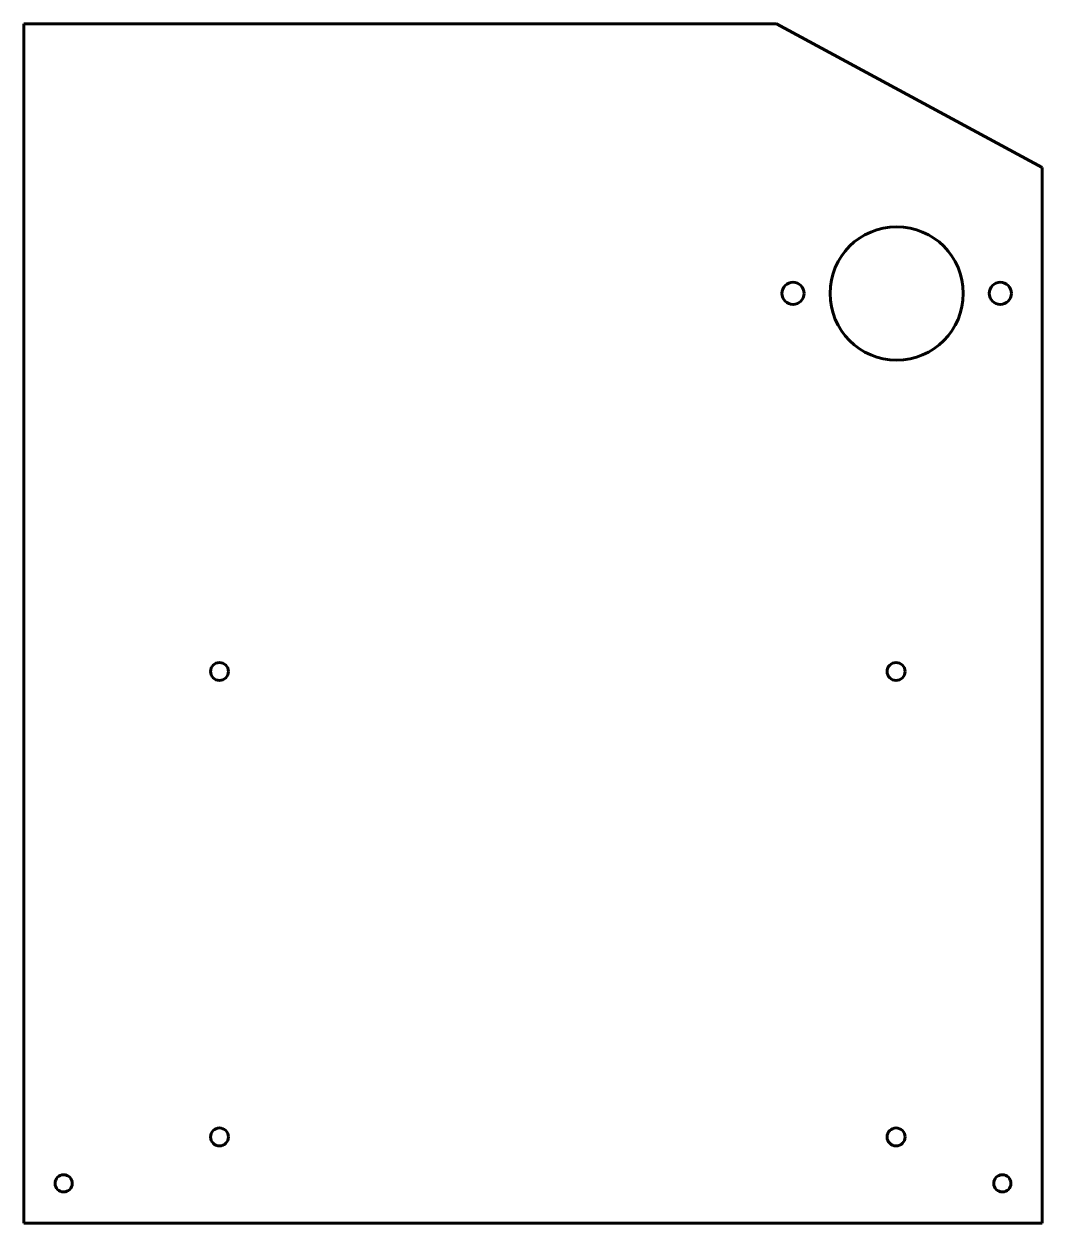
# Model space of a CAD drawing. Header units: millimetres. Extents: x -218 to -25, y 13 to 240.
import ezdxf

# ---------------------------------------------------------------- set-up
doc = ezdxf.new("R2010")
doc.units = ezdxf.units.MM
doc.linetypes.add('K5LT_BASIC', pattern=[0])
doc.layers.add('Системный слой (1)', color=251, linetype='Continuous', true_color=0x6c6c6c)

msp = doc.modelspace()

# ---------------------------------------------------------------- linework, layer by layer
at = {"layer": 'Системный слой (1)', "color": 143, "linetype": 'K5LT_BASIC', "lineweight": 60, "true_color": 0x33acca}
for p, q in [((-75.63, 239.57), (-217.97, 239.57)), ((-217.97, 12.88), (-217.97, 239.57)), ((-25.37, 212.43), (-75.63, 239.57)), ((-25.37, 12.88), (-25.37, 212.43)), ((-217.97, 12.88), (-25.37, 12.88))]:
    msp.add_line(p, q, dxfattribs=at)
for centre, radius in [((-52.87, 188.63), 12.6), ((-72.47, 188.63), 2.1), ((-33.27, 188.63), 2.1), ((-180.98, 117.15), 1.7), ((-52.98, 117.15), 1.7), ((-180.98, 29.15), 1.7), ((-52.98, 29.15), 1.7), ((-210.47, 20.38), 1.62), ((-32.87, 20.38), 1.62)]:
    msp.add_circle(centre, radius, dxfattribs=at)

doc.saveas('drawing.dxf')
